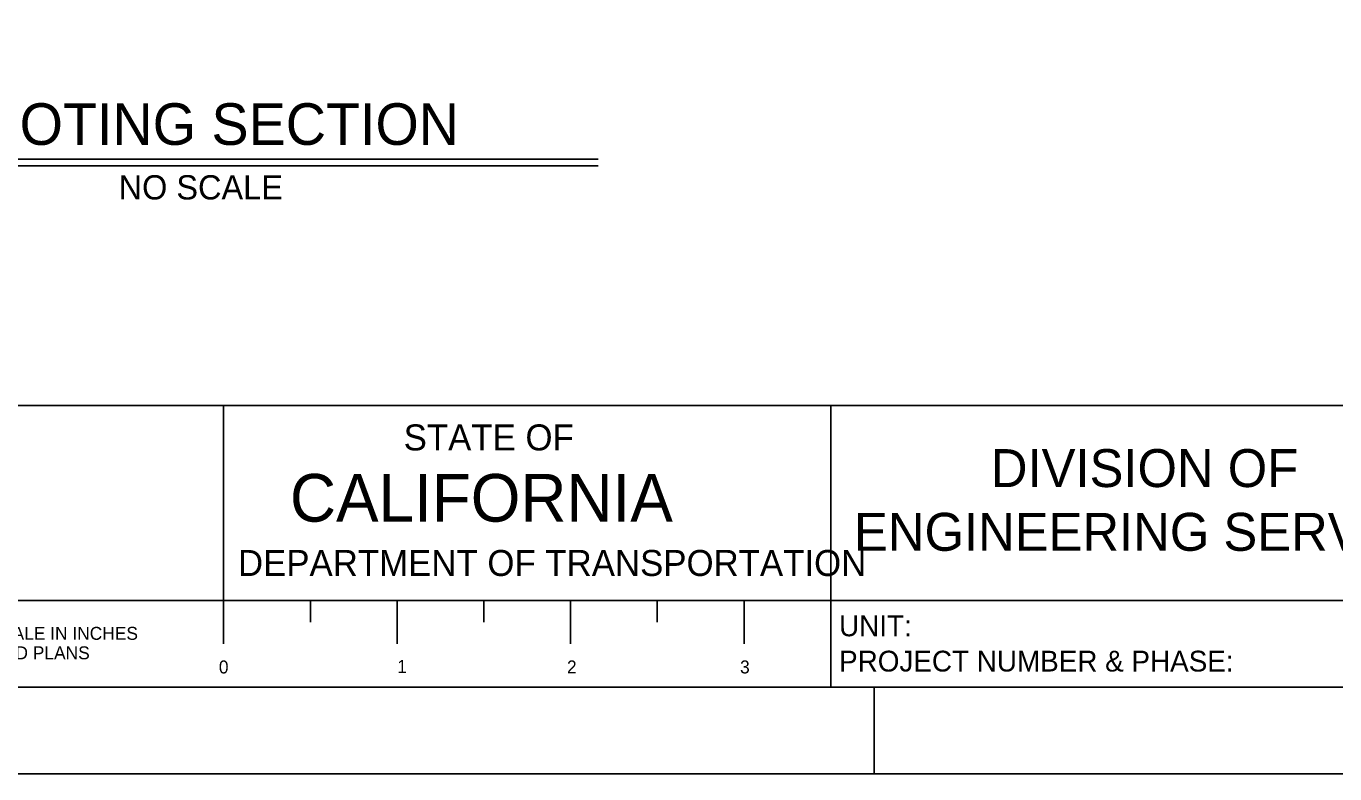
# Model space of a CAD drawing. Extents: x 0 to 2.83, y 0 to 1.83.
# Drawn here: x 1.343 to 1.971, y 0 to 0.359 of the extents above; entities that cross this region are included whole.
import ezdxf

# ---------------------------------------------------------------- set-up
doc = ezdxf.new("R2010")
doc.units = 0
for name, color, linetype in [('10 Sheet Format', 7, 'Continuous'), ('210 Border', 7, 'Continuous'), ('214 Text and Titles', 7, 'Continuous')]:
    doc.layers.add(name, color=color, linetype=linetype)

msp = doc.modelspace()

# ---------------------------------------------------------------- linework, layer by layer
at = {"layer": '10 Sheet Format'}
msp.add_lwpolyline([(0, 0), (2.83333, 0), (2.83333, 1.83333), (0, 1.83333)], close=True, dxfattribs=at)
at = {"layer": '210 Border'}
for p, q in [((2.79167, 0.17708), (0.08333, 0.17708)), ((1.4375, 0.17708), (1.4375, 0.08333)), ((1.72917, 0.17708), (1.72917, 0.08333)), ((2.79167, 0.08333), (0.08333, 0.08333)), ((1.4375, 0.08333), (1.4375, 0.0625)), ((1.47917, 0.08333), (1.47917, 0.07292)), ((1.52083, 0.08333), (1.52083, 0.0625)), ((1.5625, 0.08333), (1.5625, 0.07292)), ((1.60417, 0.08333), (1.60417, 0.0625)), ((1.64583, 0.08333), (1.64583, 0.07292)), ((1.6875, 0.08333), (1.6875, 0.0625)), ((1.72917, 0.04167), (1.72917, 0.08333)), ((2.79167, 0.04167), (0.08333, 0.04167)), ((1.75, 0.04167), (1.75, 0))]:
    msp.add_line(p, q, dxfattribs=at)
at = {"layer": '214 Text and Titles'}
for p, q in [((1.23804, 0.29544), (1.61737, 0.29544)), ((1.23804, 0.29219), (1.61737, 0.29219))]:
    msp.add_line(p, q, dxfattribs=at)

# ---------------------------------------------------------------- texts
at = {"layer": '210 Border'}
for s, height, p in [('STATE OF', 0.012498, (1.524, 0.15544)), ('DIVISION OF', 0.0182285, (1.80602, 0.13783)), ('CALIFORNIA', 0.022917, (1.46938, 0.1212)), ('ENGINEERING SERVICES', 0.0182285, (1.74029, 0.1072)), ('DEPARTMENT OF TRANSPORTATION', 0.0124983, (1.44442, 0.09509)), ('UNIT:', 0.01, (1.73313, 0.06613)), ('ORIGINAL SCALE IN INCHES', 0.0062344, (1.28242, 0.06441)), ('FOR REDUCED PLANS', 0.0062344, (1.28242, 0.05504)), ('PROJECT NUMBER & PHASE:', 0.01, (1.73313, 0.04917)), ('0', 0.00623, (1.43524, 0.04825)), ('1', 0.00623, (1.5209, 0.04851)), ('2', 0.00623, (1.60243, 0.04825)), ('3', 0.00623, (1.68557, 0.04825))]:
    msp.add_text(s, height=height, dxfattribs=at).set_placement(p)
at = {"layer": '214 Text and Titles'}
for s, height, p in [('PILE FOOTING SECTION', 0.0200026, (1.23699, 0.30228)), ('NO SCALE', 0.011667, (1.38709, 0.27605))]:
    msp.add_text(s, height=height, dxfattribs=at).set_placement(p)

doc.saveas('drawing.dxf')
